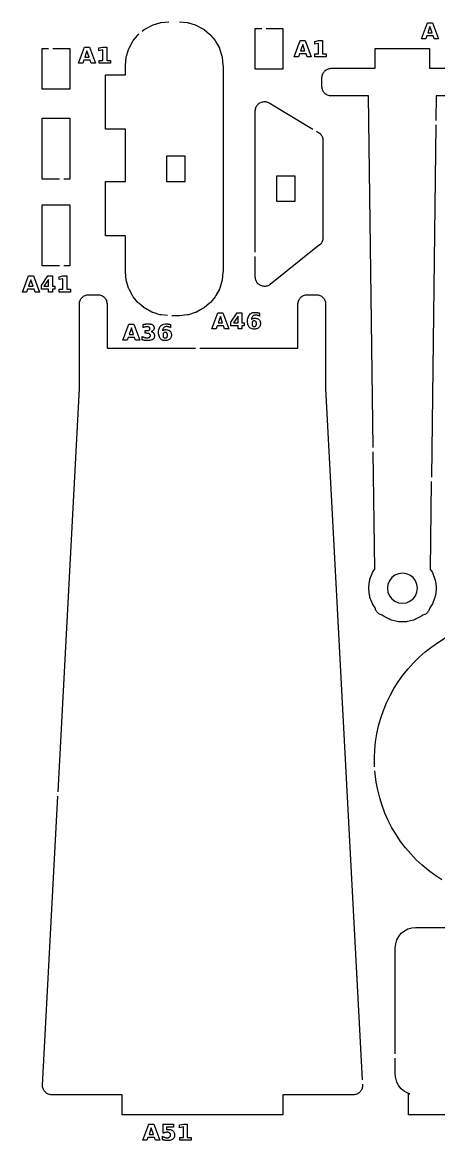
# Model space of a CAD drawing. Header units: millimetres. Extents: x 3 to 297, y 5 to 294.
# Drawn here: x 6 to 68.4, y 5 to 173 of the extents above; entities that cross this region are included whole.
import ezdxf

# ---------------------------------------------------------------- set-up
doc = ezdxf.new("R2010")
doc.units = ezdxf.units.MM
doc.layers.add('CUT', color=1, linetype='CONTINUOUS')
doc.layers.add('ENGRAVE', color=5, linetype='CONTINUOUS')

msp = doc.modelspace()

# ---------------------------------------------------------------- linework, layer by layer
at = {"layer": 'CUT', "color": 1}
for points in [[(23.9667, 171.6552), (24.2665, 171.9012), (24.3498, 171.963), (24.4387, 172.0163), (25.392, 172.5258), (25.4857, 172.5701), (25.5833, 172.605), (26.6177, 172.9188), (26.7182, 172.944), (26.8207, 172.9592), (27.9456, 173.07)], [(29.5544, 173.07), (30.6793, 172.9592), (30.7818, 172.944), (30.8823, 172.9188), (31.9167, 172.605), (32.0143, 172.5701), (32.108, 172.5258), (33.0613, 172.0163), (33.1502, 171.963), (33.2335, 171.9012), (34.0691, 171.2155), (34.1459, 171.1459), (34.2155, 171.0691), (34.9012, 170.2335), (34.963, 170.1502), (35.0163, 170.0613), (35.5258, 169.108), (35.5701, 169.0143), (35.605, 168.9167), (35.9188, 167.8823), (35.944, 167.7818), (35.9592, 167.6793), (36.07, 166.5544), (36.075, 166.4527), (36.075, 135.5473), (36.07, 135.4456), (35.9592, 134.3207), (35.944, 134.2182), (35.9188, 134.1177), (35.605, 133.0833), (35.5701, 132.9857), (35.5258, 132.892), (35.0163, 131.9387), (34.963, 131.8498), (34.9012, 131.7665), (34.2155, 130.9309), (34.1459, 130.8541), (34.0691, 130.7845), (33.2335, 130.0988), (33.1502, 130.037), (33.0613, 129.9837), (32.108, 129.4742), (32.0143, 129.4299), (31.9167, 129.395), (30.8823, 129.0812), (30.7818, 129.056), (30.6793, 129.0408), (29.5544, 128.93), (29.4527, 128.925), (28.4193, 128.925)], [(42.55, 172.075), (45.075, 172.075), (45.075, 165.925), (40.925, 165.925), (40.925, 172.075), (41.9, 172.075)], [(27.7702, 128.9473), (26.8207, 129.0408), (26.7182, 129.056), (26.6177, 129.0812), (25.5833, 129.395), (25.4857, 129.4299), (25.392, 129.4742), (24.4387, 129.9837), (24.3498, 130.037), (24.2665, 130.0988), (23.4309, 130.7845), (23.3541, 130.8541), (23.2845, 130.9309), (22.5988, 131.7665), (22.537, 131.8498), (22.4837, 131.9387), (21.9742, 132.892), (21.9299, 132.9857), (21.895, 133.0833), (21.5812, 134.1177), (21.556, 134.2182), (21.5408, 134.3207), (21.43, 135.4456), (21.425, 135.5473), (21.425, 140.925), (18.425, 140.925), (18.425, 149.075), (21.425, 149.075), (21.425, 156.925), (18.425, 156.925), (18.425, 165.075), (21.425, 165.075), (21.425, 166.4527), (21.43, 166.5544), (21.5408, 167.6793), (21.556, 167.7818), (21.5812, 167.8823), (21.895, 168.9167), (21.9299, 169.0143), (21.9742, 169.108), (22.4837, 170.0613), (22.537, 170.1502), (22.5988, 170.2335), (23.2845, 171.0691), (23.3541, 171.1459), (23.4309, 171.2155), (23.4643, 171.2428)], [(10.55, 169.075), (13.075, 169.075), (13.075, 162.925), (8.925, 162.925), (8.925, 169.075), (9.9, 169.075)], [(58.6025, 109.1514), (57.926, 161.925), (52.2982, 161.925), (52.1652, 161.9315), (52.0317, 161.9513), (51.9008, 161.9841), (51.7738, 162.0296), (51.6518, 162.0873), (51.536, 162.1567), (51.4277, 162.237), (51.3277, 162.3277), (51.237, 162.4277), (51.1567, 162.536), (51.0873, 162.6518), (51.0296, 162.7738), (50.9841, 162.9008), (50.9513, 163.0317), (50.9315, 163.1652), (50.925, 163.2982), (50.925, 164.7018), (50.9315, 164.8348), (50.9513, 164.9683), (50.9841, 165.0992), (51.0296, 165.2262), (51.0873, 165.3482), (51.1567, 165.464), (51.237, 165.5723), (51.3277, 165.6723), (51.4277, 165.763), (51.536, 165.8433), (51.6518, 165.9127), (51.7738, 165.9704), (51.9008, 166.0159), (52.0317, 166.0487), (52.1652, 166.0685), (52.2982, 166.075), (58.925, 166.075), (58.925, 169.075), (67.075, 169.075), (67.075, 166.075), (73.7018, 166.075)], [(73.7018, 161.925), (68.074, 161.925), (68.0269, 158.2503)], [(40.925, 138.4774), (40.925, 159.7058), (40.9312, 159.8357), (40.9502, 159.9663), (40.9815, 160.0944), (41.025, 160.2189), (41.0802, 160.3387), (41.1466, 160.4527), (41.2237, 160.5597), (41.3106, 160.6589), (41.4067, 160.7493), (41.511, 160.8301), (41.6225, 160.9006), (41.7403, 160.96), (41.8632, 161.0078), (41.9901, 161.0437), (42.1199, 161.0672), (42.2514, 161.0782), (42.3833, 161.0765), (42.5144, 161.0622), (42.6436, 161.0354), (42.7696, 160.9964), (42.8912, 160.9454), (43.0059, 160.8839), (49.5428, 156.9618)], [(11.55, 149.425), (8.925, 149.425), (8.925, 158.575), (13.075, 158.575), (13.075, 149.425), (12.2, 149.425)], [(50.1002, 156.6274), (50.4091, 156.442), (50.525, 156.3641), (50.6338, 156.2734), (50.7327, 156.172), (50.8206, 156.0609), (50.8966, 155.9415), (50.96, 155.8148), (51.0099, 155.6823), (51.046, 155.5453), (51.0678, 155.4054), (51.075, 155.2659), (51.075, 140.6229), (51.0683, 140.4881), (51.0479, 140.3528), (51.0142, 140.2202), (50.9675, 140.0915), (50.9082, 139.9682), (50.837, 139.8514), (50.7544, 139.7422), (50.6615, 139.6417), (50.5604, 139.5523), (43.1575, 133.63), (43.0503, 133.5524), (42.9343, 133.4848), (42.8124, 133.4288), (42.6856, 133.3849), (42.5551, 133.3536), (42.4222, 133.3352), (42.2881, 133.3298), (42.1541, 133.3375), (42.0215, 133.3582), (41.8916, 133.3918), (41.7655, 133.4378), (41.6446, 133.496), (41.5298, 133.5656), (41.4225, 133.6461), (41.3235, 133.7367), (41.2337, 133.8365), (41.1542, 133.9446), (41.0855, 134.0599), (41.0284, 134.1813), (40.9835, 134.3078), (40.951, 134.438), (40.9315, 134.5708), (40.925, 134.703), (40.925, 137.8274)], [(68.0186, 157.6004), (67.3398, 104.6547)], [(11.55, 136.425), (8.925, 136.425), (8.925, 145.575), (13.075, 145.575), (13.075, 136.425), (12.2, 136.425)], [(11.3259, 57.4471), (14.5241, 117.9858), (14.525, 118.0181), (14.525, 130.7018), (14.5315, 130.8348), (14.5513, 130.9683), (14.5841, 131.0992), (14.6296, 131.2262), (14.6873, 131.3482), (14.7567, 131.464), (14.837, 131.5723), (14.9277, 131.6723), (15.0277, 131.763), (15.136, 131.8433), (15.2518, 131.9127), (15.3738, 131.9704), (15.5008, 132.0159), (15.6317, 132.0487), (15.7652, 132.0685), (15.8982, 132.075), (17.3018, 132.075), (17.4348, 132.0685), (17.5683, 132.0487), (17.6992, 132.0159), (17.8262, 131.9704), (17.9482, 131.9127), (18.064, 131.8433), (18.1723, 131.763), (18.2723, 131.6723), (18.363, 131.5723), (18.4433, 131.464), (18.5127, 131.3482), (18.5704, 131.2262), (18.6159, 131.0992), (18.6487, 130.9683), (18.6685, 130.8348), (18.675, 130.7018), (18.675, 124.075), (31.95, 124.075)], [(32.6, 124.075), (47.325, 124.075), (47.325, 130.7018), (47.3315, 130.8348), (47.3513, 130.9683), (47.3841, 131.0992), (47.4296, 131.2262), (47.4873, 131.3482), (47.5567, 131.464), (47.637, 131.5723), (47.7277, 131.6723), (47.8277, 131.763), (47.936, 131.8433), (48.0518, 131.9127), (48.1738, 131.9704), (48.3008, 132.0159), (48.4317, 132.0487), (48.5652, 132.0685), (48.6982, 132.075), (50.1018, 132.075), (50.2348, 132.0685), (50.3683, 132.0487), (50.4992, 132.0159), (50.6262, 131.9704), (50.7482, 131.9127), (50.864, 131.8433), (50.9723, 131.763), (51.0723, 131.6723), (51.163, 131.5723), (51.2433, 131.464), (51.3127, 131.3482), (51.3704, 131.2262), (51.4159, 131.0992), (51.4487, 130.9683), (51.4685, 130.8348), (51.475, 130.7018), (51.475, 118.0181), (51.4759, 117.9858), (56.9608, 14.163)], [(67.3315, 104.0048), (67.1628, 90.8504), (67.1633, 90.8392), (67.1692, 90.8295), (67.4006, 90.4943), (67.4854, 90.3541), (67.5526, 90.2047), (67.8697, 89.3686), (67.9184, 89.2123), (67.9479, 89.0512), (68.0557, 88.1635), (68.0656, 88), (68.0557, 87.8365), (67.9479, 86.9488), (67.9184, 86.7877), (67.8697, 86.6314), (67.5526, 85.7953), (67.4854, 85.6459), (67.4006, 85.5057), (67.0948, 85.0627), (67.0866, 85.0494), (67.0606, 84.9269), (67.0207, 84.8003), (66.9688, 84.6782), (66.9054, 84.5617), (66.831, 84.4518), (66.7464, 84.3496), (66.6523, 84.256), (66.5497, 84.172), (66.4394, 84.0982), (66.3226, 84.0354), (66.2002, 83.9841), (66.0734, 83.9449), (66.0205, 83.934), (66.0053, 83.9299), (65.9066, 83.8513), (65.9054, 83.8529), (65.8776, 83.8311), (65.7374, 83.7464), (64.9456, 83.3308), (64.7963, 83.2636), (64.6399, 83.2149), (63.7717, 83.0009), (63.6106, 82.9713), (63.4471, 82.9615), (62.5529, 82.9615), (62.3894, 82.9713), (62.2283, 83.0009), (61.3601, 83.2149), (61.2037, 83.2636), (61.0544, 83.3308), (60.2626, 83.7464), (60.1224, 83.8311), (60.0946, 83.8529), (60.0934, 83.8513), (59.9947, 83.9299), (59.9795, 83.934), (59.9266, 83.9449), (59.7998, 83.9841), (59.6774, 84.0354), (59.5606, 84.0982), (59.4503, 84.172), (59.3477, 84.256), (59.2536, 84.3496), (59.169, 84.4518), (59.0946, 84.5617), (59.0312, 84.6782), (58.9793, 84.8003), (58.9394, 84.9269), (58.9134, 85.0494), (58.9052, 85.0627), (58.5994, 85.5057), (58.5146, 85.6459), (58.4474, 85.7953), (58.1303, 86.6314), (58.0816, 86.7877), (58.0521, 86.9488), (57.9443, 87.8365), (57.9344, 88), (57.9443, 88.1635), (58.0521, 89.0512), (58.0816, 89.2123), (58.1303, 89.3686), (58.4474, 90.2047), (58.5146, 90.3541), (58.5994, 90.4943), (58.8308, 90.8295), (58.8367, 90.8392), (58.8372, 90.8504), (58.6109, 108.5014)], [(58.8256, 61.2023), (58.8176, 61.3137), (58.8001, 62.5283), (58.8526, 63.7418), (58.9749, 64.9503), (59.1667, 66.1498), (59.4272, 67.3362), (59.7557, 68.5056), (60.1509, 69.6542), (60.6117, 70.7781), (61.1365, 71.8735), (61.7235, 72.9369), (62.3709, 73.9648), (63.0763, 74.9536), (63.8376, 75.9001), (64.6521, 76.8012), (65.5172, 77.6539), (66.4299, 78.4554), (67.3874, 79.2029), (68.3863, 79.894), (69.4233, 80.5264)], [(68.9, 44.2313), (67.8816, 44.8934), (66.903, 45.613), (65.9675, 46.3878), (65.0782, 47.2153), (64.2381, 48.0925), (63.4499, 49.0168), (62.7163, 49.9849), (62.0396, 50.9936), (61.4222, 52.0397), (60.8661, 53.1196), (60.3731, 54.2297), (59.9449, 55.3664), (59.5829, 56.5259), (59.2883, 57.7043), (59.0621, 58.8977), (58.905, 60.1022), (58.8724, 60.554)], [(56.9951, 13.5139), (57.0027, 13.3708), (57.0033, 13.2413), (56.9915, 13.1105), (56.9672, 12.9815), (56.9307, 12.8554), (56.8824, 12.7333), (56.8227, 12.6165), (56.752, 12.5058), (56.6712, 12.4024), (56.5808, 12.3071), (56.4818, 12.2209), (56.375, 12.1446), (56.2615, 12.0787), (56.1421, 12.024), (56.0181, 11.981), (55.8906, 11.9499), (55.7606, 11.9312), (55.6313, 11.925), (45.075, 11.925), (45.075, 8.925), (20.925, 8.925), (20.925, 11.925), (10.3687, 11.925), (10.2394, 11.9312), (10.1094, 11.9499), (9.9819, 11.981), (9.8579, 12.024), (9.7385, 12.0787), (9.625, 12.1446), (9.5182, 12.2209), (9.4192, 12.3071), (9.3288, 12.4024), (9.248, 12.5058), (9.1773, 12.6165), (9.1176, 12.7333), (9.0693, 12.8554), (9.0328, 12.9815), (9.0085, 13.1105), (8.9967, 13.2413), (8.9973, 13.3708), (11.2916, 56.798)], [(61.925, 18.0952), (61.925, 34.0037), (61.9837, 34.6), (62.1587, 35.1769), (62.4429, 35.7086), (62.8254, 36.1746), (63.2914, 36.5571), (63.8231, 36.8413), (64.4, 37.0163), (64.9963, 37.075), (83.2222, 37.075)], [(72.075, 8.925), (63.925, 8.925), (63.925, 12.075), (64.0991, 12.075), (63.8231, 12.1587), (63.2914, 12.4429), (62.8254, 12.8254), (62.4429, 13.2914), (62.1587, 13.8231), (61.9837, 14.4), (61.925, 14.9963), (61.925, 17.4452)]]:
    msp.add_lwpolyline(points, dxfattribs=at)
for points in [[(30.395, 152.895), (27.605, 152.895), (27.605, 149.105), (30.395, 149.105), (30.395, 152.895)], [(46.895, 149.895), (44.105, 149.895), (44.105, 146.105), (46.895, 146.105), (46.895, 149.895)], [(60.8229, 87.4166), (61.048, 86.873), (61.4062, 86.4062), (61.873, 86.048), (62.4166, 85.8229), (63, 85.7461), (63.5834, 85.8229), (64.127, 86.048), (64.5938, 86.4062), (64.952, 86.873), (65.1771, 87.4166), (65.2539, 88), (65.1771, 88.5834), (64.952, 89.127), (64.5938, 89.5938), (64.127, 89.952), (63.5834, 90.1771), (63, 90.2539), (62.4166, 90.1771), (61.873, 89.952), (61.4062, 89.5938), (61.048, 89.127), (60.8229, 88.5834), (60.7461, 88), (60.8229, 87.4166)]]:
    msp.add_lwpolyline(points, close=True, dxfattribs=at)
at = {"layer": 'ENGRAVE', "color": 5}
for points in [[(65.857, 170.5), (66.7571, 172.93), (67.5041, 172.93), (68.4042, 170.5), (67.7743, 170.5), (67.6213, 170.9427), (66.6415, 170.9427), (66.4869, 170.5), (65.857, 170.5)], [(66.7978, 171.3936), (67.4635, 171.3936), (67.1314, 172.3604), (66.7978, 171.3936)], [(47.3962, 167.8), (46.7663, 167.8), (47.6663, 170.23), (48.4134, 170.23), (49.3135, 167.8), (48.6836, 167.8), (48.5306, 168.2427), (47.5508, 168.2427), (47.3962, 167.8)], [(48.0407, 169.6604), (47.707, 168.6936), (48.3727, 168.6936), (48.0407, 169.6604)], [(50.4071, 168.2329), (50.4071, 169.8036), (49.8391, 169.6864), (49.8391, 170.1128), (50.4038, 170.23), (50.9995, 170.23), (50.9995, 168.2329), (51.5529, 168.2329), (51.5529, 167.8), (49.8537, 167.8), (49.8537, 168.2329), (50.4071, 168.2329)], [(15.0183, 166.835), (14.3884, 166.835), (15.2884, 169.265), (16.0355, 169.265), (16.9356, 166.835), (16.3057, 166.835), (16.1527, 167.2777), (15.1729, 167.2777), (15.0183, 166.835)], [(15.6628, 168.6954), (15.3291, 167.7286), (15.9948, 167.7286), (15.6628, 168.6954)], [(18.0292, 167.268), (18.0292, 168.8386), (17.4612, 168.7214), (17.4612, 169.1478), (18.0259, 169.265), (18.6216, 169.265), (18.6216, 167.268), (19.175, 167.268), (19.175, 166.835), (17.4758, 166.835), (17.4758, 167.268), (18.0292, 167.268)], [(6.6025, 132.4632), (5.9727, 132.4632), (6.8727, 134.8932), (7.6198, 134.8932), (8.5199, 132.4632), (7.89, 132.4632), (7.737, 132.9059), (6.7572, 132.9059), (6.6025, 132.4632)], [(10.8358, 133.36), (10.8358, 132.9059), (10.4891, 132.9059), (10.4891, 132.4632), (9.8967, 132.4632), (9.8967, 132.9059), (8.8192, 132.9059), (8.8192, 133.443), (9.7925, 134.8932), (10.4891, 134.8932), (10.4891, 133.36), (10.8358, 133.36)], [(9.8967, 134.3772), (9.2098, 133.36), (9.8967, 133.36), (9.8967, 134.3772)], [(12.0662, 134.4668), (11.4981, 134.3496), (11.4981, 134.776), (12.0629, 134.8932), (12.6586, 134.8932), (12.6586, 132.8961), (13.212, 132.8961), (13.212, 132.4632), (11.5128, 132.4632), (11.5128, 132.8961), (12.0662, 132.8961), (12.0662, 134.4668)], [(7.2471, 134.3235), (6.9134, 133.3567), (7.5791, 133.3567), (7.2471, 134.3235)], [(34.4025, 126.9522), (35.3025, 129.3822), (36.0496, 129.3822), (36.9497, 126.9522), (36.3198, 126.9522), (36.1668, 127.3949), (35.187, 127.3949), (35.0323, 126.9522), (34.4025, 126.9522)], [(39.2656, 127.849), (39.2656, 127.3949), (38.9189, 127.3949), (38.9189, 126.9522), (38.3265, 126.9522), (38.3265, 127.3949), (37.249, 127.3949), (37.249, 127.932), (38.2223, 129.3822), (38.9189, 129.3822), (38.9189, 127.849), (39.2656, 127.849)], [(41.4817, 128.8929), (41.4316, 128.9141), (41.3826, 128.9332), (41.3345, 128.9502), (41.2875, 128.965), (41.2414, 128.9777), (41.196, 128.9884), (41.151, 128.9972), (41.1063, 129.004), (41.062, 129.0088), (41.018, 129.0118), (40.9745, 129.0127), (40.8846, 129.0084), (40.8016, 128.9955), (40.7254, 128.9739), (40.6562, 128.9437), (40.5938, 128.9048), (40.5383, 128.8573), (40.4898, 128.8013), (40.4486, 128.7369), (40.4146, 128.6642), (40.3878, 128.5831), (40.3683, 128.4937), (40.356, 128.3959), (40.3923, 128.4213), (40.4296, 128.4446), (40.4679, 128.4657), (40.5072, 128.4845), (40.5474, 128.5011), (40.5887, 128.5155), (40.6311, 128.5277), (40.6748, 128.5377), (40.7197, 128.5454), (40.7659, 128.5509), (40.8134, 128.5543), (40.8622, 128.5554), (40.9824, 128.5493), (41.0946, 128.5311), (41.1989, 128.5009), (41.2951, 128.4584), (41.3833, 128.4039), (41.4636, 128.3373), (41.5334, 128.2608), (41.5906, 128.1769), (41.6351, 128.0854), (41.6668, 127.9864), (41.6859, 127.88), (41.6922, 127.766), (41.6851, 127.6401), (41.6638, 127.5228), (41.6284, 127.4142), (41.5787, 127.3142), (41.5148, 127.2229), (41.4367, 127.1402), (41.3467, 127.0683), (41.247, 127.0095), (41.1376, 126.9638), (41.0186, 126.9311), (40.8899, 126.9115), (40.7515, 126.905), (40.5995, 126.9139), (40.4595, 126.9405), (40.3314, 126.9849), (40.2151, 127.0471), (40.1107, 127.1271), (40.0182, 127.2248), (39.9389, 127.3389), (39.874, 127.4678), (39.8235, 127.6116), (39.7875, 127.7702), (39.7659, 127.9438), (39.7586, 128.1322), (39.7671, 128.3258), (39.7924, 128.505), (39.8345, 128.6699), (39.8936, 128.8205), (39.9694, 128.9567), (40.0622, 129.0787), (40.1696, 129.1838), (40.2896, 129.2699), (40.4221, 129.3368), (40.5671, 129.3846), (40.7246, 129.4133), (40.8947, 129.4229), (40.9503, 129.4222), (41.0054, 129.42), (41.0599, 129.4164), (41.1139, 129.4113), (41.1673, 129.4048), (41.2202, 129.3968), (41.2728, 129.3874), (41.3251, 129.3766), (41.3773, 129.3643), (41.4293, 129.3506), (41.4811, 129.3354), (41.5327, 129.3187), (41.5327, 128.8695), (41.4817, 128.8929)], [(21.0505, 125.229), (21.9506, 127.6591), (22.6977, 127.6591), (23.5977, 125.229), (22.9679, 125.229), (22.8149, 125.6718), (21.835, 125.6718), (21.6804, 125.229), (21.0505, 125.229)], [(25.4508, 126.4866), (25.5164, 126.4524), (25.5753, 126.413), (25.6278, 126.3685), (25.6736, 126.3187), (25.7127, 126.264), (25.7446, 126.2045), (25.7694, 126.1403), (25.7872, 126.0713), (25.7978, 125.9976), (25.8014, 125.9192), (25.7937, 125.8035), (25.7706, 125.6975), (25.7322, 125.6012), (25.6784, 125.5144), (25.6092, 125.4373), (25.5247, 125.3698), (25.4254, 125.3124), (25.312, 125.2654), (25.1845, 125.2288), (25.0429, 125.2027), (24.8872, 125.1871), (24.7174, 125.1818), (24.655, 125.1827), (24.5925, 125.1852), (24.53, 125.1894), (24.4675, 125.1952), (24.4049, 125.2028), (24.3422, 125.212), (24.2797, 125.2228), (24.2174, 125.2354), (24.1553, 125.2496), (24.0934, 125.2655), (24.0317, 125.2831), (23.9703, 125.3023), (23.9703, 125.7857), (24.0289, 125.7576), (24.0872, 125.7319), (24.1455, 125.7086), (24.2036, 125.6877), (24.2616, 125.6692), (24.3195, 125.653), (24.3771, 125.6394), (24.4344, 125.6282), (24.4914, 125.6195), (24.548, 125.6133), (24.6044, 125.6095), (24.6604, 125.6083), (24.7402, 125.6107), (24.8135, 125.6179), (24.8804, 125.6298), (24.9407, 125.6466), (24.9947, 125.6682), (25.0421, 125.6945), (25.0826, 125.7254), (25.1158, 125.7604), (25.1416, 125.7995), (25.16, 125.8428), (25.1711, 125.8903), (25.1748, 125.9419), (25.171, 125.995), (25.1597, 126.0437), (25.1408, 126.0878), (25.1144, 126.1275), (25.0804, 126.1627), (25.0389, 126.1934), (24.99, 126.2195), (24.9339, 126.2409), (24.8706, 126.2575), (24.8001, 126.2694), (24.7225, 126.2765), (24.6376, 126.2789), (24.387, 126.2789), (24.387, 126.6825), (24.6507, 126.6825), (24.726, 126.6846), (24.7946, 126.6907), (24.8566, 126.701), (24.9118, 126.7154), (24.9604, 126.7339), (25.0022, 126.7566), (25.0375, 126.7834), (25.0664, 126.8145), (25.0889, 126.8499), (25.105, 126.8897), (25.1146, 126.9337), (25.1178, 126.982), (25.1147, 127.0269), (25.1053, 127.0682), (25.0897, 127.1061), (25.0679, 127.1404), (25.0398, 127.1712), (25.0055, 127.1984), (24.9655, 127.2218), (24.9203, 127.2409), (24.87, 127.2558), (24.8145, 127.2664), (24.7539, 127.2728), (24.6881, 127.2749), (24.6376, 127.274), (24.5868, 127.2711), (24.5359, 127.2664), (24.4848, 127.2598), (24.4336, 127.2512), (24.3821, 127.2408), (24.3306, 127.2285), (24.2792, 127.2144), (24.2279, 127.1984), (24.1767, 127.1807), (24.1255, 127.1612), (24.0745, 127.1399), (24.0745, 127.5988), (24.1363, 127.6155), (24.1978, 127.6307), (24.2592, 127.6444), (24.3204, 127.6567), (24.3815, 127.6676), (24.4423, 127.677), (24.5029, 127.6849), (24.5631, 127.6914), (24.623, 127.6965), (24.6825, 127.7001), (24.7416, 127.7023), (24.8004, 127.703), (24.9517, 127.6987), (25.0897, 127.6857), (25.2144, 127.6641), (25.3259, 127.6339), (25.4242, 127.5951), (25.5092, 127.5476), (25.5811, 127.4914), (25.6399, 127.4265), (25.6856, 127.3529), (25.7183, 127.2705), (25.7379, 127.1794), (25.7444, 127.0796), (25.7413, 127.0107), (25.7319, 126.9461), (25.7163, 126.8857), (25.6945, 126.8297), (25.6664, 126.778), (25.6321, 126.7305), (25.5917, 126.6874), (25.5453, 126.6489), (25.493, 126.6147), (25.4346, 126.5851), (25.3703, 126.56), (25.3001, 126.5393), (25.3787, 126.5155), (25.4508, 126.4866)], [(28.1298, 127.1697), (28.0797, 127.1909), (28.0307, 127.21), (27.9826, 127.227), (27.9355, 127.2419), (27.8895, 127.2546), (27.8441, 127.2653), (27.799, 127.274), (27.7544, 127.2808), (27.7101, 127.2857), (27.6661, 127.2886), (27.6225, 127.2896), (27.5327, 127.2853), (27.4497, 127.2723), (27.3735, 127.2507), (27.3043, 127.2205), (27.2419, 127.1817), (27.1863, 127.1342), (27.1379, 127.0782), (27.0966, 127.0138), (27.0626, 126.9411), (27.0359, 126.86), (27.0164, 126.7705), (27.0041, 126.6727), (27.0404, 126.6982), (27.0777, 126.7215), (27.116, 126.7425), (27.1552, 126.7613), (27.1955, 126.778), (27.2368, 126.7924), (27.2792, 126.8045), (27.3229, 126.8145), (27.3678, 126.8223), (27.414, 126.8278), (27.4615, 126.8311), (27.5102, 126.8322), (27.6305, 126.8262), (27.7427, 126.808), (27.8469, 126.7777), (27.9432, 126.7353), (28.0314, 126.6808), (28.1116, 126.6141), (28.1815, 126.5377), (28.2387, 126.4537), (28.2831, 126.3623), (28.3149, 126.2633), (28.334, 126.1568), (28.3403, 126.0428), (28.3332, 125.917), (28.3119, 125.7997), (28.2764, 125.6911), (28.2267, 125.5911), (28.1629, 125.4997), (28.0848, 125.417), (27.9948, 125.3452), (27.8951, 125.2864), (27.7857, 125.2406), (27.6667, 125.208), (27.538, 125.1884), (27.3996, 125.1818), (27.2476, 125.1907), (27.1076, 125.2174), (26.9794, 125.2618), (26.8632, 125.324), (26.7588, 125.4039), (26.6663, 125.5017), (26.587, 125.6157), (26.5221, 125.7446), (26.4716, 125.8884), (26.4356, 126.0471), (26.4139, 126.2206), (26.4067, 126.4091), (26.4152, 126.6026), (26.4405, 126.7819), (26.4826, 126.9468), (26.5416, 127.0974), (26.6175, 127.2336), (26.7103, 127.3555), (26.8177, 127.4607), (26.9377, 127.5468), (27.0702, 127.6137), (27.2152, 127.6615), (27.3727, 127.6902), (27.5428, 127.6997), (27.5984, 127.699), (27.6535, 127.6969), (27.708, 127.6932), (27.762, 127.6882), (27.8154, 127.6817), (27.8683, 127.6737), (27.9208, 127.6643), (27.9732, 127.6535), (28.0254, 127.6412), (28.0774, 127.6274), (28.1292, 127.6122), (28.1808, 127.5956), (28.1808, 127.1464), (28.1298, 127.1697)], [(35.3432, 127.8457), (36.0089, 127.8457), (35.6769, 128.8125), (35.3432, 127.8457)], [(38.3265, 128.8662), (37.6396, 127.849), (38.3265, 127.849), (38.3265, 128.8662)], [(40.6575, 128.1399), (40.6142, 128.1251), (40.5753, 128.1043), (40.5411, 128.0777), (40.5114, 128.0451), (40.4863, 128.0066), (40.4657, 127.9622), (40.4498, 127.9119), (40.4383, 127.8556), (40.4315, 127.7934), (40.4292, 127.7253), (40.4315, 127.6572), (40.4383, 127.595), (40.4498, 127.5387), (40.4657, 127.4884), (40.4863, 127.444), (40.5114, 127.4055), (40.5411, 127.3729), (40.5753, 127.3462), (40.6142, 127.3255), (40.6575, 127.3107), (40.7055, 127.3018), (40.758, 127.2989), (40.811, 127.3018), (40.8594, 127.3107), (40.9031, 127.3255), (40.9421, 127.3462), (40.9765, 127.3729), (41.0062, 127.4055), (41.0313, 127.444), (41.0519, 127.4884), (41.0678, 127.5387), (41.0793, 127.595), (41.0861, 127.6572), (41.0884, 127.7253), (41.0861, 127.7934), (41.0793, 127.8556), (41.0678, 127.9119), (41.0519, 127.9622), (41.0313, 128.0066), (41.0062, 128.0451), (40.9765, 128.0777), (40.9421, 128.1043), (40.9031, 128.1251), (40.8594, 128.1399), (40.811, 128.1488), (40.758, 128.1517), (40.7055, 128.1488), (40.6575, 128.1399)], [(21.9913, 126.1226), (22.657, 126.1226), (22.325, 127.0894), (21.9913, 126.1226)], [(27.3056, 126.4167), (27.2622, 126.4019), (27.2234, 126.3812), (27.1892, 126.3546), (27.1595, 126.322), (27.1344, 126.2835), (27.1138, 126.2391), (27.0978, 126.1887), (27.0864, 126.1325), (27.0796, 126.0703), (27.0773, 126.0022), (27.0796, 125.934), (27.0864, 125.8719), (27.0978, 125.8156), (27.1138, 125.7653), (27.1344, 125.7208), (27.1595, 125.6823), (27.1892, 125.6498), (27.2234, 125.6231), (27.2622, 125.6024), (27.3056, 125.5876), (27.3536, 125.5787), (27.4061, 125.5757), (27.4591, 125.5787), (27.5074, 125.5876), (27.5511, 125.6024), (27.5902, 125.6231), (27.6246, 125.6498), (27.6543, 125.6823), (27.6794, 125.7208), (27.6999, 125.7653), (27.7159, 125.8156), (27.7273, 125.8719), (27.7342, 125.934), (27.7365, 126.0022), (27.7342, 126.0703), (27.7273, 126.1325), (27.7159, 126.1887), (27.6999, 126.2391), (27.6794, 126.2835), (27.6543, 126.322), (27.6246, 126.3546), (27.5902, 126.3812), (27.5511, 126.4019), (27.5074, 126.4167), (27.4591, 126.4256), (27.4061, 126.4286), (27.3536, 126.4256), (27.3056, 126.4167)], [(24.0346, 5.0905), (24.9347, 7.5205), (25.6817, 7.5205), (26.5818, 5.0905), (25.9519, 5.0905), (25.7989, 5.5332), (24.8191, 5.5332), (24.6645, 5.0905), (24.0346, 5.0905)], [(24.9754, 5.9841), (25.6411, 5.9841), (25.309, 6.9509), (24.9754, 5.9841)], [(28.6422, 7.5205), (28.6422, 7.0599), (27.5843, 7.0599), (27.5843, 6.684), (27.6082, 6.6902), (27.6321, 6.696), (27.6561, 6.7013), (27.6801, 6.706), (27.7042, 6.7103), (27.7283, 6.7141), (27.7526, 6.7173), (27.7773, 6.7199), (27.8022, 6.722), (27.8274, 6.7235), (27.853, 6.7244), (27.8789, 6.7246), (28.0215, 6.7185), (28.1532, 6.7), (28.274, 6.6691), (28.3838, 6.6259), (28.4827, 6.5704), (28.5706, 6.5025), (28.6462, 6.4236), (28.7081, 6.3349), (28.7562, 6.2366), (28.7905, 6.1285), (28.8111, 6.0107), (28.818, 5.8832), (28.8105, 5.7566), (28.7881, 5.6396), (28.7507, 5.532), (28.6983, 5.434), (28.631, 5.3454), (28.5486, 5.2663), (28.453, 5.1982), (28.3458, 5.1424), (28.227, 5.0991), (28.0965, 5.0681), (27.9545, 5.0495), (27.8008, 5.0433), (27.732, 5.0444), (27.6634, 5.0478), (27.5951, 5.0533), (27.527, 5.0611), (27.4591, 5.071), (27.3914, 5.0832), (27.3239, 5.0977), (27.2566, 5.1144), (27.1894, 5.1335), (27.1223, 5.1548), (27.0554, 5.1785), (26.9886, 5.2045), (26.9886, 5.6976), (27.0542, 5.6612), (27.1187, 5.628), (27.1821, 5.5979), (27.2443, 5.571), (27.3054, 5.5473), (27.3654, 5.5267), (27.4242, 5.5093), (27.4819, 5.4951), (27.5385, 5.484), (27.594, 5.4761), (27.6483, 5.4713), (27.7015, 5.4698), (27.7747, 5.4729), (27.8426, 5.4822), (27.9051, 5.4976), (27.9623, 5.5193), (28.014, 5.5472), (28.0604, 5.5813), (28.1004, 5.6206), (28.1332, 5.6644), (28.1586, 5.7125), (28.1768, 5.765), (28.1877, 5.8219), (28.1914, 5.8832), (28.1877, 5.9449), (28.1768, 6.0022), (28.1586, 6.0549), (28.1332, 6.1031), (28.1004, 6.1468), (28.0604, 6.1859), (28.014, 6.2197), (27.9623, 6.2474), (27.9051, 6.2689), (27.8426, 6.2843), (27.7747, 6.2935), (27.7015, 6.2966), (27.6559, 6.2956), (27.6094, 6.2927), (27.5619, 6.2878), (27.5134, 6.281), (27.4639, 6.2723), (27.4134, 6.2616), (27.3618, 6.2489), (27.3089, 6.234), (27.2547, 6.217), (27.1993, 6.1979), (27.1426, 6.1767), (27.0846, 6.1534), (27.0846, 7.5205), (28.6422, 7.5205)], [(30.1281, 7.0941), (29.5601, 6.9769), (29.5601, 7.4034), (30.1248, 7.5205), (30.7206, 7.5205), (30.7206, 5.5235), (31.2739, 5.5235), (31.2739, 5.0905), (29.5747, 5.0905), (29.5747, 5.5235), (30.1281, 5.5235), (30.1281, 7.0941)]]:
    msp.add_lwpolyline(points, close=True, dxfattribs=at)

doc.saveas('drawing.dxf')
